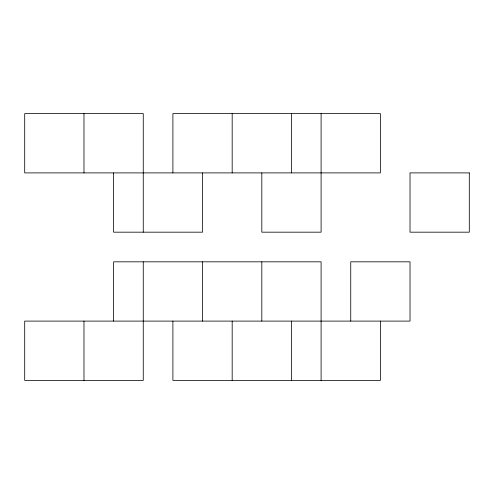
<?xml version="1.0" encoding="UTF-8"?>
<svg xmlns="http://www.w3.org/2000/svg" width="494" height="494" viewBox="0 0 494 494"><rect width="100%" height="100%" fill="white"/><g stroke="black" fill="none" stroke-linecap="round" stroke-linejoin="round"><path stroke-width="0.74" d="M380.38 321.1L380.38 380.38L172.9 380.38L172.9 321.1M350.74 321.1L350.74 261.82L410.02 261.82L410.02 321.1L24.7 321.1L24.7 380.38L143.26 380.38L143.26 261.82M321.1 113.62L321.1 232.18L261.82 232.18L261.82 172.9M321.1 380.38L321.1 261.82L113.62 261.82L113.62 321.1M291.46 113.62L291.46 172.9M291.46 321.1L291.46 380.38M261.82 261.82L261.82 321.1M232.18 113.62L232.18 172.9M232.18 321.1L232.18 380.38M202.54 172.9L202.54 232.18L113.62 232.18L113.62 172.9M202.54 261.82L202.54 321.1M172.9 172.9L172.9 113.62L380.38 113.62L380.38 172.9L24.7 172.9L24.7 113.62L143.26 113.62L143.26 232.18M83.98 113.62L83.98 172.9M83.98 321.1L83.98 380.38M469.3 172.9L410.02 172.9L410.02 232.18L469.3 232.18L469.3 172.9"/></g></svg>
